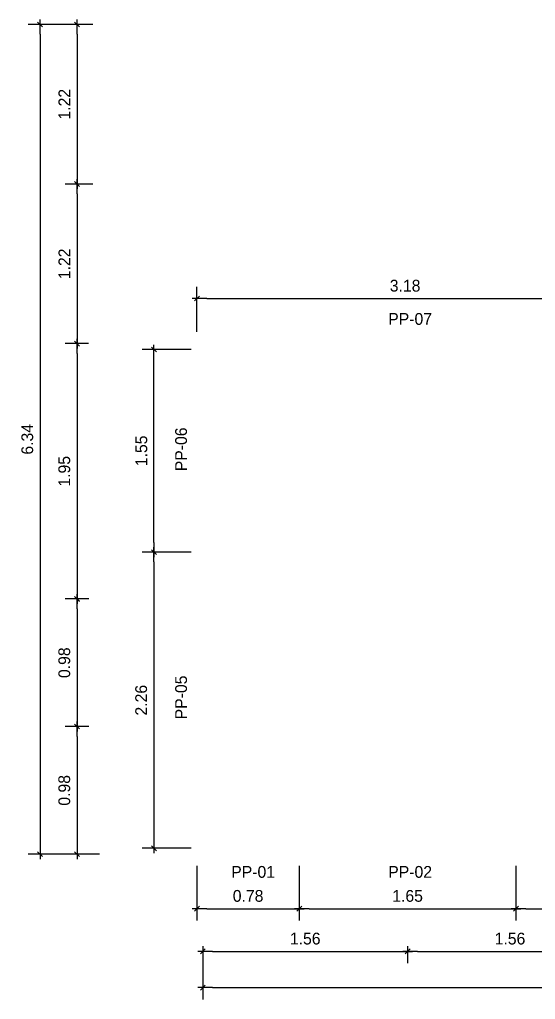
# Model space of a CAD drawing. Header units: millimetres. Extents: x 19443 to 19711, y 4351 to 4752.
# Drawn here: x 19442.68 to 19446.62, y 4514.73 to 4522.21 of the extents above; entities that cross this region are included whole.
import ezdxf

# ---------------------------------------------------------------- set-up
doc = ezdxf.new("R2010")
doc.units = ezdxf.units.MM
doc.layers.add('0 @ 0.5', color=7, linetype='Continuous')
doc.layers.add('TEXTO @ 0.5', color=2, linetype='Continuous')
doc.styles.add('century gothic', font='GOTHIC.TTF')
doc.dimstyles.new('ANOTATIVE 100 SMCONSTRUCCIONES', dxfattribs={"dimscale": 0, "dimtxt": 0.18, "dimasz": 0.15, "dimexe": 0.18, "dimexo": 0.09, "dimgap": 0.1, "dimtad": 1, "dimzin": 0, "dimdsep": 46, "dimtxsty": 'century gothic', "dimblk1": 'FLECHA1', "dimblk2": 'FLECHA1', "dimsah": 1, "dimcen": 0.18, "dimdle": 0.075, "dimclrd": 1, "dimclre": 1, "dimclrt": 2, "dimaunit": 1, "dimadec": 0, "dimazin": 0, "dimtfac": 0.75, "dimtix": 1, "dimtmove": 2, "dimatfit": 3, "dimfxl": 0.09, "dimtvp": 1.5, "dimtfill": 1, "dimtolj": 1, "dimtzin": 0, "dimarcsym": 0})

# ---------------------------------------------------------------- blocks, each defined once
blk = doc.blocks.new('FLECHA1')
at = {"color": 1}
blk.add_line((-1, 0), (0.496, 0), dxfattribs=at)
at = {"color": 4}
blk.add_line((-0.246, -0.248), (0.248, 0.25), dxfattribs=at)
blk = doc.blocks.new('*D24')
at = {"color": 1, "lineweight": -2, "transparency": 16777216}
for p, q in [((19443.2395, 4522.1759), (19443.0282, 4522.1759)), ((19443.1182, 4522.1009), (19443.1182, 4521.0317)), ((19443.2395, 4520.9567), (19443.0282, 4520.9567))]:
    blk.add_line(p, q, dxfattribs=at)
at = {"layer": 'Defpoints', "color": 0, "transparency": 16777216}
for p in [(19443.2845, 4522.1759), (19443.1182, 4520.9567), (19443.2845, 4520.9567)]:
    blk.add_point(p, dxfattribs=at)
at = {"color": 1, "lineweight": -2, "transparency": 16777216, "xscale": 0.075, "yscale": 0.075, "zscale": 0.075}
for p, rotation in [((19443.1182, 4522.1759), 90), ((19443.1182, 4520.9567), 270)]:
    blk.add_blockref('FLECHA1', p, dxfattribs=dict(at, rotation=rotation))
at = {"color": 2, "transparency": 16777216, "insert": (19443.0212, 4521.5663), "char_height": 0.09, "attachment_point": 5, "rotation": 90, "style": 'century gothic', "bg_fill": 3, "box_fill_scale": 1.1, "bg_fill_color": 256, "bg_fill_true_color": 13158600, "bg_fill_transparency": 0}
blk.add_mtext('\\A1;1.22', dxfattribs=at)
blk = doc.blocks.new('*D25')
at = {"color": 1, "lineweight": -2, "transparency": 16777216}
for p, q in [((19443.2395, 4520.9567), (19443.0282, 4520.9567)), ((19443.1182, 4520.8817), (19443.1182, 4519.8125)), ((19443.2045, 4519.7375), (19443.0282, 4519.7375))]:
    blk.add_line(p, q, dxfattribs=at)
at = {"layer": 'Defpoints', "color": 0, "transparency": 16777216}
for p in [(19443.2845, 4520.9567), (19443.1182, 4519.7375), (19443.2495, 4519.7375)]:
    blk.add_point(p, dxfattribs=at)
at = {"color": 1, "lineweight": -2, "transparency": 16777216, "xscale": 0.075, "yscale": 0.075, "zscale": 0.075}
for p, rotation in [((19443.1182, 4520.9567), 90), ((19443.1182, 4519.7375), 270)]:
    blk.add_blockref('FLECHA1', p, dxfattribs=dict(at, rotation=rotation))
at = {"color": 2, "transparency": 16777216, "insert": (19443.0212, 4520.3471), "char_height": 0.09, "attachment_point": 5, "rotation": 90, "style": 'century gothic', "bg_fill": 3, "box_fill_scale": 1.1, "bg_fill_color": 256, "bg_fill_true_color": 13158600, "bg_fill_transparency": 0}
blk.add_mtext('\\A1;1.22', dxfattribs=at)
blk = doc.blocks.new('*D26')
at = {"color": 1, "lineweight": -2, "transparency": 16777216}
for p, q in [((19443.2045, 4519.7375), (19443.0282, 4519.7375)), ((19443.1182, 4519.6625), (19443.1182, 4517.8625)), ((19443.2074, 4517.7875), (19443.0282, 4517.7875))]:
    blk.add_line(p, q, dxfattribs=at)
at = {"layer": 'Defpoints', "color": 0, "transparency": 16777216}
for p in [(19443.2495, 4519.7375), (19443.1182, 4517.7875), (19443.2524, 4517.7875)]:
    blk.add_point(p, dxfattribs=at)
at = {"color": 1, "lineweight": -2, "transparency": 16777216, "xscale": 0.075, "yscale": 0.075, "zscale": 0.075}
for p, rotation in [((19443.1182, 4519.7375), 90), ((19443.1182, 4517.7875), 270)]:
    blk.add_blockref('FLECHA1', p, dxfattribs=dict(at, rotation=rotation))
at = {"color": 2, "transparency": 16777216, "insert": (19443.0209, 4518.7625), "char_height": 0.09, "attachment_point": 5, "rotation": 90, "style": 'century gothic', "bg_fill": 3, "box_fill_scale": 1.1, "bg_fill_color": 256, "bg_fill_true_color": 13158600, "bg_fill_transparency": 0}
blk.add_mtext('\\A1;1.95', dxfattribs=at)
blk = doc.blocks.new('*D27')
at = {"color": 1, "lineweight": -2, "transparency": 16777216}
for p, q in [((19443.2074, 4517.7875), (19443.0282, 4517.7875)), ((19443.1182, 4517.7125), (19443.1182, 4516.8875)), ((19443.2087, 4516.8125), (19443.0282, 4516.8125))]:
    blk.add_line(p, q, dxfattribs=at)
at = {"layer": 'Defpoints', "color": 0, "transparency": 16777216}
for p in [(19443.2524, 4517.7875), (19443.1182, 4516.8125), (19443.2537, 4516.8125)]:
    blk.add_point(p, dxfattribs=at)
at = {"color": 1, "lineweight": -2, "transparency": 16777216, "xscale": 0.075, "yscale": 0.075, "zscale": 0.075}
for p, rotation in [((19443.1182, 4517.7875), 90), ((19443.1182, 4516.8125), 270)]:
    blk.add_blockref('FLECHA1', p, dxfattribs=dict(at, rotation=rotation))
at = {"color": 2, "transparency": 16777216, "insert": (19443.0209, 4517.3), "char_height": 0.09, "attachment_point": 5, "rotation": 90, "style": 'century gothic', "bg_fill": 3, "box_fill_scale": 1.1, "bg_fill_color": 256, "bg_fill_true_color": 13158600, "bg_fill_transparency": 0}
blk.add_mtext('\\A1;0.98', dxfattribs=at)
blk = doc.blocks.new('*D28')
at = {"color": 1, "lineweight": -2, "transparency": 16777216}
for p, q in [((19443.2087, 4516.8125), (19443.0282, 4516.8125)), ((19443.1182, 4516.7375), (19443.1182, 4515.9125)), ((19443.2898, 4515.8375), (19443.0282, 4515.8375))]:
    blk.add_line(p, q, dxfattribs=at)
at = {"layer": 'Defpoints', "color": 0, "transparency": 16777216}
for p in [(19443.2537, 4516.8125), (19443.1182, 4515.8375), (19443.3348, 4515.8375)]:
    blk.add_point(p, dxfattribs=at)
at = {"color": 1, "lineweight": -2, "transparency": 16777216, "xscale": 0.075, "yscale": 0.075, "zscale": 0.075}
for p, rotation in [((19443.1182, 4516.8125), 90), ((19443.1182, 4515.8375), 270)]:
    blk.add_blockref('FLECHA1', p, dxfattribs=dict(at, rotation=rotation))
at = {"color": 2, "transparency": 16777216, "insert": (19443.0209, 4516.325), "char_height": 0.09, "attachment_point": 5, "rotation": 90, "style": 'century gothic', "bg_fill": 3, "box_fill_scale": 1.1, "bg_fill_color": 256, "bg_fill_true_color": 13158600, "bg_fill_transparency": 0}
blk.add_mtext('\\A1;0.98', dxfattribs=at)
blk = doc.blocks.new('*D29')
at = {"color": 1, "lineweight": -2, "transparency": 16777216}
for p, q in [((19443.2395, 4522.1759), (19442.7458, 4522.1759)), ((19442.8358, 4522.1009), (19442.8358, 4515.9125)), ((19443.2395, 4515.8375), (19442.7458, 4515.8375))]:
    blk.add_line(p, q, dxfattribs=at)
at = {"layer": 'Defpoints', "color": 0, "transparency": 16777216}
for p in [(19443.2845, 4522.1759), (19442.8358, 4515.8375), (19443.2845, 4515.8375)]:
    blk.add_point(p, dxfattribs=at)
at = {"color": 1, "lineweight": -2, "transparency": 16777216, "xscale": 0.075, "yscale": 0.075, "zscale": 0.075}
for p, rotation in [((19442.8358, 4522.1759), 90), ((19442.8358, 4515.8375), 270)]:
    blk.add_blockref('FLECHA1', p, dxfattribs=dict(at, rotation=rotation))
at = {"color": 2, "transparency": 16777216, "insert": (19442.7385, 4519.0067), "char_height": 0.09, "attachment_point": 5, "rotation": 90, "style": 'century gothic', "bg_fill": 3, "box_fill_scale": 1.1, "bg_fill_color": 256, "bg_fill_true_color": 13158600, "bg_fill_transparency": 0}
blk.add_mtext('\\A1;6.34', dxfattribs=at)
blk = doc.blocks.new('*D30')
at = {"color": 1, "lineweight": -2, "transparency": 16777216}
for p, q in [((19444.078, 4515.1341), (19444.078, 4515.0046)), ((19444.153, 4515.0946), (19445.5661, 4515.0946)), ((19445.6411, 4515.1341), (19445.6411, 4515.0046))]:
    blk.add_line(p, q, dxfattribs=at)
at = {"layer": 'Defpoints', "color": 0, "transparency": 16777216}
for p in [(19444.078, 4515.1791), (19445.6411, 4515.1791), (19445.6411, 4515.0946)]:
    blk.add_point(p, dxfattribs=at)
at = {"color": 1, "lineweight": -2, "transparency": 16777216, "xscale": 0.075, "yscale": 0.075, "zscale": 0.075, "rotation": 180}
blk.add_blockref('FLECHA1', (19444.078, 4515.0946), dxfattribs=at)
at = {"color": 1, "lineweight": -2, "transparency": 16777216, "xscale": 0.075, "yscale": 0.075, "zscale": 0.075}
blk.add_blockref('FLECHA1', (19445.6411, 4515.0946), dxfattribs=at)
at = {"color": 2, "transparency": 16777216, "insert": (19444.8596, 4515.1918), "char_height": 0.09, "attachment_point": 5, "style": 'century gothic', "bg_fill": 3, "box_fill_scale": 1.1, "bg_fill_color": 256, "bg_fill_true_color": 13158600, "bg_fill_transparency": 0}
blk.add_mtext('\\A1;1.56', dxfattribs=at)
blk = doc.blocks.new('*D31')
at = {"color": 1, "lineweight": -2, "transparency": 16777216}
for p, q in [((19445.6411, 4515.1341), (19445.6411, 4515.0046)), ((19445.7161, 4515.0946), (19447.1292, 4515.0946)), ((19447.2042, 4515.1341), (19447.2042, 4515.0046))]:
    blk.add_line(p, q, dxfattribs=at)
at = {"layer": 'Defpoints', "color": 0, "transparency": 16777216}
for p in [(19445.6411, 4515.1791), (19447.2042, 4515.1791), (19447.2042, 4515.0946)]:
    blk.add_point(p, dxfattribs=at)
at = {"color": 1, "lineweight": -2, "transparency": 16777216, "xscale": 0.075, "yscale": 0.075, "zscale": 0.075, "rotation": 180}
blk.add_blockref('FLECHA1', (19445.6411, 4515.0946), dxfattribs=at)
at = {"color": 1, "lineweight": -2, "transparency": 16777216, "xscale": 0.075, "yscale": 0.075, "zscale": 0.075}
blk.add_blockref('FLECHA1', (19447.2042, 4515.0946), dxfattribs=at)
at = {"color": 2, "transparency": 16777216, "insert": (19446.4227, 4515.1918), "char_height": 0.09, "attachment_point": 5, "style": 'century gothic', "bg_fill": 3, "box_fill_scale": 1.1, "bg_fill_color": 256, "bg_fill_true_color": 13158600, "bg_fill_transparency": 0}
blk.add_mtext('\\A1;1.56', dxfattribs=at)
blk = doc.blocks.new('*D36')
at = {"color": 1, "lineweight": -2, "transparency": 16777216}
for p, q in [((19454.2679, 4515.1944), (19454.2679, 4514.7279)), ((19444.078, 4515.1341), (19444.078, 4514.7279)), ((19444.153, 4514.8179), (19454.1929, 4514.8179))]:
    blk.add_line(p, q, dxfattribs=at)
at = {"layer": 'Defpoints', "color": 0, "transparency": 16777216}
for p in [(19454.2679, 4515.2394), (19444.078, 4515.1791), (19454.2679, 4514.8179)]:
    blk.add_point(p, dxfattribs=at)
at = {"color": 1, "lineweight": -2, "transparency": 16777216, "xscale": 0.075, "yscale": 0.075, "zscale": 0.075, "rotation": 180}
blk.add_blockref('FLECHA1', (19444.078, 4514.8179), dxfattribs=at)
at = {"color": 1, "lineweight": -2, "transparency": 16777216, "xscale": 0.075, "yscale": 0.075, "zscale": 0.075}
blk.add_blockref('FLECHA1', (19454.2679, 4514.8179), dxfattribs=at)
at = {"color": 2, "transparency": 16777216, "insert": (19449.173, 4514.9151), "char_height": 0.09, "attachment_point": 5, "style": 'century gothic', "bg_fill": 3, "box_fill_scale": 1.1, "bg_fill_color": 256, "bg_fill_true_color": 13158600, "bg_fill_transparency": 0}
blk.add_mtext('\\A1;10.19', dxfattribs=at)
blk = doc.blocks.new('*D43')
at = {"color": 1, "lineweight": -2, "transparency": 16777216}
for p, q in [((19443.988, 4519.6925), (19443.6151, 4519.6925)), ((19443.7051, 4518.2195), (19443.7051, 4519.6175)), ((19443.988, 4518.1445), (19443.6151, 4518.1445))]:
    blk.add_line(p, q, dxfattribs=at)
at = {"layer": 'Defpoints', "color": 0, "transparency": 16777216}
for p in [(19443.7051, 4519.6925), (19444.033, 4519.6925), (19444.033, 4518.1445)]:
    blk.add_point(p, dxfattribs=at)
at = {"color": 1, "lineweight": -2, "transparency": 16777216, "xscale": 0.075, "yscale": 0.075, "zscale": 0.075}
for p, rotation in [((19443.7051, 4519.6925), 90), ((19443.7051, 4518.1445), 270)]:
    blk.add_blockref('FLECHA1', p, dxfattribs=dict(at, rotation=rotation))
at = {"color": 2, "transparency": 16777216, "insert": (19443.609, 4518.9185), "char_height": 0.09, "attachment_point": 5, "rotation": 90, "style": 'century gothic', "bg_fill": 3, "box_fill_scale": 1.1, "bg_fill_color": 256, "bg_fill_true_color": 13158600, "bg_fill_transparency": 0}
blk.add_mtext('\\A1;1.55', dxfattribs=at)
blk = doc.blocks.new('*D44')
at = {"color": 1, "lineweight": -2, "transparency": 16777216}
for p, q in [((19443.988, 4518.1445), (19443.6151, 4518.1445)), ((19443.7051, 4518.0695), (19443.7051, 4515.9575)), ((19443.988, 4515.8825), (19443.6151, 4515.8825))]:
    blk.add_line(p, q, dxfattribs=at)
at = {"layer": 'Defpoints', "color": 0, "transparency": 16777216}
for p in [(19444.033, 4518.1445), (19443.7051, 4515.8825), (19444.033, 4515.8825)]:
    blk.add_point(p, dxfattribs=at)
at = {"color": 1, "lineweight": -2, "transparency": 16777216, "xscale": 0.075, "yscale": 0.075, "zscale": 0.075}
for p, rotation in [((19443.7051, 4518.1445), 90), ((19443.7051, 4515.8825), 270)]:
    blk.add_blockref('FLECHA1', p, dxfattribs=dict(at, rotation=rotation))
at = {"color": 2, "transparency": 16777216, "insert": (19443.6078, 4517.0135), "char_height": 0.09, "attachment_point": 5, "rotation": 90, "style": 'century gothic', "bg_fill": 3, "box_fill_scale": 1.1, "bg_fill_color": 256, "bg_fill_true_color": 13158600, "bg_fill_transparency": 0}
blk.add_mtext('\\A1;2.26', dxfattribs=at)
blk = doc.blocks.new('*D45')
at = {"color": 1, "lineweight": -2, "transparency": 16777216}
for p, q in [((19444.033, 4515.7475), (19444.033, 4515.3307)), ((19444.8141, 4515.7475), (19444.8141, 4515.3307)), ((19444.108, 4515.4207), (19444.7391, 4515.4207))]:
    blk.add_line(p, q, dxfattribs=at)
at = {"layer": 'Defpoints', "color": 0, "transparency": 16777216}
for p in [(19444.033, 4515.7925), (19444.8141, 4515.7925), (19444.8141, 4515.4207)]:
    blk.add_point(p, dxfattribs=at)
at = {"color": 1, "lineweight": -2, "transparency": 16777216, "xscale": 0.075, "yscale": 0.075, "zscale": 0.075, "rotation": 180}
blk.add_blockref('FLECHA1', (19444.033, 4515.4207), dxfattribs=at)
at = {"color": 1, "lineweight": -2, "transparency": 16777216, "xscale": 0.075, "yscale": 0.075, "zscale": 0.075}
blk.add_blockref('FLECHA1', (19444.8141, 4515.4207), dxfattribs=at)
at = {"color": 2, "transparency": 16777216, "insert": (19444.4236, 4515.518), "char_height": 0.09, "attachment_point": 5, "style": 'century gothic', "bg_fill": 3, "box_fill_scale": 1.1, "bg_fill_color": 256, "bg_fill_true_color": 13158600, "bg_fill_transparency": 0}
blk.add_mtext('\\A1;0.78', dxfattribs=at)
blk = doc.blocks.new('*D46')
at = {"color": 1, "lineweight": -2, "transparency": 16777216}
for p, q in [((19444.8141, 4515.7475), (19444.8141, 4515.3307)), ((19446.4681, 4515.7475), (19446.4681, 4515.3307)), ((19444.8891, 4515.4207), (19446.3931, 4515.4207))]:
    blk.add_line(p, q, dxfattribs=at)
at = {"layer": 'Defpoints', "color": 0, "transparency": 16777216}
for p in [(19444.8141, 4515.7925), (19446.4681, 4515.7925), (19446.4681, 4515.4207)]:
    blk.add_point(p, dxfattribs=at)
at = {"color": 1, "lineweight": -2, "transparency": 16777216, "xscale": 0.075, "yscale": 0.075, "zscale": 0.075, "rotation": 180}
blk.add_blockref('FLECHA1', (19444.8141, 4515.4207), dxfattribs=at)
at = {"color": 1, "lineweight": -2, "transparency": 16777216, "xscale": 0.075, "yscale": 0.075, "zscale": 0.075}
blk.add_blockref('FLECHA1', (19446.4681, 4515.4207), dxfattribs=at)
at = {"color": 2, "transparency": 16777216, "insert": (19445.6411, 4515.518), "char_height": 0.09, "attachment_point": 5, "style": 'century gothic', "bg_fill": 3, "box_fill_scale": 1.1, "bg_fill_color": 256, "bg_fill_true_color": 13158600, "bg_fill_transparency": 0}
blk.add_mtext('\\A1;1.65', dxfattribs=at)
blk = doc.blocks.new('*D47')
at = {"color": 1, "lineweight": -2, "transparency": 16777216}
for p, q in [((19446.4681, 4515.7475), (19446.4681, 4515.3307)), ((19447.2492, 4515.7475), (19447.2492, 4515.3307)), ((19446.5431, 4515.4207), (19447.1742, 4515.4207))]:
    blk.add_line(p, q, dxfattribs=at)
at = {"layer": 'Defpoints', "color": 0, "transparency": 16777216}
for p in [(19446.4681, 4515.7925), (19447.2492, 4515.7925), (19447.2492, 4515.4207)]:
    blk.add_point(p, dxfattribs=at)
at = {"color": 1, "lineweight": -2, "transparency": 16777216, "xscale": 0.075, "yscale": 0.075, "zscale": 0.075, "rotation": 180}
blk.add_blockref('FLECHA1', (19446.4681, 4515.4207), dxfattribs=at)
at = {"color": 1, "lineweight": -2, "transparency": 16777216, "xscale": 0.075, "yscale": 0.075, "zscale": 0.075}
blk.add_blockref('FLECHA1', (19447.2492, 4515.4207), dxfattribs=at)
at = {"color": 2, "transparency": 16777216, "insert": (19446.8587, 4515.518), "char_height": 0.09, "attachment_point": 5, "style": 'century gothic', "bg_fill": 3, "box_fill_scale": 1.1, "bg_fill_color": 256, "bg_fill_true_color": 13158600, "bg_fill_transparency": 0}
blk.add_mtext('\\A1;0.78', dxfattribs=at)
blk = doc.blocks.new('*D54')
at = {"color": 1, "lineweight": -2, "transparency": 16777216}
for p, q in [((19444.033, 4519.8275), (19444.033, 4520.1724)), ((19447.2112, 4519.8275), (19447.2112, 4520.1724)), ((19444.108, 4520.0824), (19447.1362, 4520.0824))]:
    blk.add_line(p, q, dxfattribs=at)
at = {"layer": 'Defpoints', "color": 0, "transparency": 16777216}
for p in [(19447.2112, 4520.0824), (19444.033, 4519.7825), (19447.2112, 4519.7825)]:
    blk.add_point(p, dxfattribs=at)
at = {"color": 1, "lineweight": -2, "transparency": 16777216, "xscale": 0.075, "yscale": 0.075, "zscale": 0.075, "rotation": 180}
blk.add_blockref('FLECHA1', (19444.033, 4520.0824), dxfattribs=at)
at = {"color": 1, "lineweight": -2, "transparency": 16777216, "xscale": 0.075, "yscale": 0.075, "zscale": 0.075}
blk.add_blockref('FLECHA1', (19447.2112, 4520.0824), dxfattribs=at)
at = {"color": 2, "transparency": 16777216, "insert": (19445.6221, 4520.1797), "char_height": 0.09, "attachment_point": 5, "style": 'century gothic', "bg_fill": 3, "box_fill_scale": 1.1, "bg_fill_color": 256, "bg_fill_true_color": 13158600, "bg_fill_transparency": 0}
blk.add_mtext('\\A1;3.18', dxfattribs=at)

msp = doc.modelspace()

# ---------------------------------------------------------------- texts
at = {"layer": 'TEXTO @ 0.5', "color": 2, "insert": (19444.2947, 4515.747), "char_height": 0.09, "width": 0.238534, "attachment_point": 1, "style": 'century gothic'}
msp.add_mtext('PP-01 ', dxfattribs=at)

# ---------------------------------------------------------------- dimensions: what is measured, and where the dimension line sits
at = {"layer": '0 @ 0.5'}
for base, p1, p2, picture, middle in [((19443.1182, 4520.9567), (19443.2845, 4522.1759), (19443.2845, 4520.9567), '*D24', (19443.0212, 4521.5663)), ((19443.7051, 4519.6925), (19444.033, 4518.1445), (19444.033, 4519.6925), '*D43', (19443.609, 4518.9185))]:
    dim = msp.add_linear_dim(base=base, p1=p1, p2=p2, angle=90, dimstyle='ANOTATIVE 100 SMCONSTRUCCIONES', override={"dimscale": 0.5, "dimtix": 1, "dimtofl": 1, "dimtmove": 2, "dimatfit": 3}, dxfattribs=at)
    dim.commit()
    dim.dimension.update_dxf_attribs({"geometry": picture, "text_midpoint": middle})
for base, p1, p2, picture, middle in [((19447.2112, 4520.0824), (19444.033, 4519.7825), (19447.2112, 4519.7825), '*D54', (19445.6221, 4520.1797)), ((19445.6411, 4515.0946), (19444.078, 4515.1791), (19445.6411, 4515.1791), '*D30', (19444.8596, 4515.1918))]:
    dim = msp.add_linear_dim(base=base, p1=p1, p2=p2, dimstyle='ANOTATIVE 100 SMCONSTRUCCIONES', override={"dimscale": 0.5, "dimtix": 1, "dimtofl": 1, "dimtmove": 2, "dimatfit": 3}, dxfattribs=at)
    dim.commit()
    dim.dimension.update_dxf_attribs({"geometry": picture, "text_midpoint": middle})

# ---------------------------------------------------------------- next in the draw order: texts
at = {"layer": 'TEXTO @ 0.5', "color": 2, "insert": (19445.4932, 4519.9713), "char_height": 0.09, "width": 0.238534, "attachment_point": 1, "style": 'century gothic'}
msp.add_mtext('PP-07 ', dxfattribs=at)
at = {"layer": 'TEXTO @ 0.5', "color": 2, "insert": (19443.8669, 4518.7627), "char_height": 0.09, "width": 0.238534, "attachment_point": 1, "rotation": 90, "style": 'century gothic'}
msp.add_mtext('PP-06', dxfattribs=at)

# ---------------------------------------------------------------- next in the draw order: dimensions: what is measured, and where the dimension line sits
at = {"layer": '0 @ 0.5'}
for base, p1, p2, picture, middle in [((19443.1182, 4519.7375), (19443.2845, 4520.9567), (19443.2495, 4519.7375), '*D25', (19443.0212, 4520.3471)), ((19443.7051, 4515.8825), (19444.033, 4518.1445), (19444.033, 4515.8825), '*D44', (19443.6078, 4517.0135))]:
    dim = msp.add_linear_dim(base=base, p1=p1, p2=p2, angle=90, dimstyle='ANOTATIVE 100 SMCONSTRUCCIONES', override={"dimscale": 0.5, "dimtix": 1, "dimtofl": 1, "dimtmove": 2, "dimatfit": 3}, dxfattribs=at)
    dim.commit()
    dim.dimension.update_dxf_attribs({"geometry": picture, "text_midpoint": middle})
for base, p1, p2, picture, middle in [((19444.8141, 4515.4207), (19444.033, 4515.7925), (19444.8141, 4515.7925), '*D45', (19444.4236, 4515.518)), ((19447.2042, 4515.0946), (19445.6411, 4515.1791), (19447.2042, 4515.1791), '*D31', (19446.4227, 4515.1918))]:
    dim = msp.add_linear_dim(base=base, p1=p1, p2=p2, dimstyle='ANOTATIVE 100 SMCONSTRUCCIONES', override={"dimscale": 0.5, "dimtix": 1, "dimtofl": 1, "dimtmove": 2, "dimatfit": 3}, dxfattribs=at)
    dim.commit()
    dim.dimension.update_dxf_attribs({"geometry": picture, "text_midpoint": middle})

# ---------------------------------------------------------------- next in the draw order: texts
at = {"layer": 'TEXTO @ 0.5', "color": 2, "insert": (19443.8669, 4516.8674), "char_height": 0.09, "width": 0.238534, "attachment_point": 1, "rotation": 90, "style": 'century gothic'}
msp.add_mtext('PP-05', dxfattribs=at)

# ---------------------------------------------------------------- next in the draw order: dimensions: what is measured, and where the dimension line sits
at = {"layer": '0 @ 0.5'}
dim = msp.add_linear_dim(base=(19443.1182, 4517.7875), p1=(19443.2495, 4519.7375), p2=(19443.2524, 4517.7875), angle=90, dimstyle='ANOTATIVE 100 SMCONSTRUCCIONES', override={"dimscale": 0.5, "dimtix": 1, "dimtofl": 1, "dimtmove": 2, "dimatfit": 3}, dxfattribs=at)
dim.commit()
dim.dimension.update_dxf_attribs({"geometry": '*D26', "text_midpoint": (19443.0209, 4518.7625)})
for base, p1, p2, picture, middle in [((19446.4681, 4515.4207), (19444.8141, 4515.7925), (19446.4681, 4515.7925), '*D46', (19445.6411, 4515.518)), ((19454.2679, 4514.8179), (19444.078, 4515.1791), (19454.2679, 4515.2394), '*D36', (19449.173, 4514.9151))]:
    dim = msp.add_linear_dim(base=base, p1=p1, p2=p2, dimstyle='ANOTATIVE 100 SMCONSTRUCCIONES', override={"dimscale": 0.5, "dimtix": 1, "dimtofl": 1, "dimtmove": 2, "dimatfit": 3}, dxfattribs=at)
    dim.commit()
    dim.dimension.update_dxf_attribs({"geometry": picture, "text_midpoint": middle})

# ---------------------------------------------------------------- next in the draw order: texts
at = {"layer": 'TEXTO @ 0.5', "color": 2, "insert": (19445.4932, 4515.747), "char_height": 0.09, "width": 0.238534, "attachment_point": 1, "style": 'century gothic'}
msp.add_mtext('PP-02 ', dxfattribs=at)

# ---------------------------------------------------------------- next in the draw order: dimensions: what is measured, and where the dimension line sits
at = {"layer": '0 @ 0.5'}
dim = msp.add_linear_dim(base=(19443.1181991136, 4516.8125443034), p1=(19443.2524488164, 4517.7875443034), p2=(19443.2536628132, 4516.8125443034), angle=90, dimstyle='ANOTATIVE 100 SMCONSTRUCCIONES', override={"dimscale": 0.5, "dimtix": 1, "dimtofl": 1, "dimtmove": 2, "dimatfit": 3}, dxfattribs=at)
dim.commit()
dim.dimension.update_dxf_attribs({"geometry": '*D27', "text_midpoint": (19443.0209353475, 4517.3000443034)})
dim = msp.add_linear_dim(base=(19447.2492, 4515.4207), p1=(19446.4681, 4515.7925), p2=(19447.2492, 4515.7925), dimstyle='ANOTATIVE 100 SMCONSTRUCCIONES', override={"dimscale": 0.5, "dimtix": 1, "dimtofl": 1, "dimtmove": 2, "dimatfit": 3}, dxfattribs=at)
dim.commit()
dim.dimension.update_dxf_attribs({"geometry": '*D47', "text_midpoint": (19446.8587, 4515.518)})

# ---------------------------------------------------------------- next in the draw order: dimensions: what is measured, and where the dimension line sits
dim = msp.add_linear_dim(base=(19443.1181991136, 4515.8375443034), p1=(19443.2536628132, 4516.8125443034), p2=(19443.3348375261, 4515.8375443034), angle=90, dimstyle='ANOTATIVE 100 SMCONSTRUCCIONES', override={"dimscale": 0.5, "dimtix": 1, "dimtofl": 1, "dimtmove": 2, "dimatfit": 3}, dxfattribs=at)
dim.commit()
dim.dimension.update_dxf_attribs({"geometry": '*D28', "text_midpoint": (19443.0209353475, 4516.3250443034)})

# ---------------------------------------------------------------- next in the draw order: dimensions: what is measured, and where the dimension line sits
dim = msp.add_linear_dim(base=(19442.8358, 4515.8375), p1=(19443.2845, 4522.1759), p2=(19443.2845, 4515.8375), angle=90, dimstyle='ANOTATIVE 100 SMCONSTRUCCIONES', override={"dimscale": 0.5, "dimtix": 1, "dimtofl": 1, "dimtmove": 2, "dimatfit": 3}, dxfattribs=at)
dim.commit()
dim.dimension.update_dxf_attribs({"geometry": '*D29', "text_midpoint": (19442.7385, 4519.0067)})

doc.saveas('drawing.dxf')
